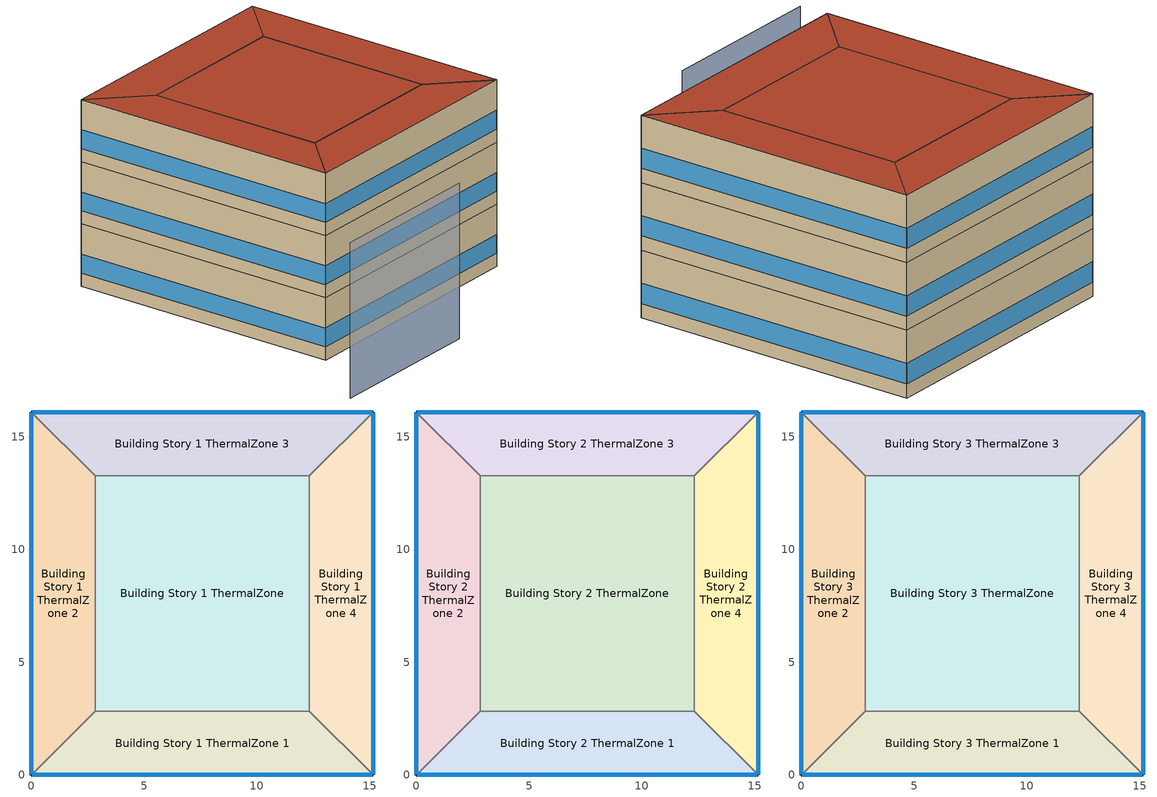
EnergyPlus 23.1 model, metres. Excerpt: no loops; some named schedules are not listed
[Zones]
Building Story 1 ThermalZone
 floor ground (Typical Insulated Carpeted 8in Slab Floor): 12.33,2.83 2.83,2.83 2.83,13.28 12.33,13.28 z0
 wall adiabatic (Typical Interior Wall): 2.83,2.83 12.33,2.83 12.33,13.28 2.83,13.28 2.83,2.83 z0:3.6
 ceiling adiabatic (Typical Interior Floor): 12.33,13.28 2.83,13.28 2.83,2.83 12.33,2.83 z3.6
Building Story 1 ThermalZone 1
 floor ground (Typical Insulated Carpeted 8in Slab Floor): 15.16,0 0,0 2.83,2.83 12.33,2.83 z0
 wall outside (Typical Insulated Steel Framed Exterior Wall R-20.41): 0,0 15.16,0 z0:3.6
 wall adiabatic (Typical Interior Wall): 15.16,0 12.33,2.83 2.83,2.83 0,0 z0:3.6
 window (U 0.48 SHGC 0.40 Dbl Ref-D Clr 6mm/13mm): 0.03,0 15.13,0 z0.76:1.85
 ceiling adiabatic (Typical Interior Ceiling): 12.33,2.83 2.83,2.83 0,0 15.16,0 z3.6
Building Story 1 ThermalZone 2
 floor ground (Typical Insulated Carpeted 8in Slab Floor): 0,0 0,16.1 2.83,13.28 2.83,2.83 z0
 wall outside (Typical Insulated Steel Framed Exterior Wall R-20.41): 0,16.1 0,0 z0:3.6
 wall adiabatic (Typical Interior Wall): 0,0 2.83,2.83 2.83,13.28 0,16.1 z0:3.6
 window (U 0.48 SHGC 0.40 Dbl Ref-D Clr 6mm/13mm): 0,16.08 0,0.03 z0.76:1.85
 ceiling adiabatic (Typical Interior Ceiling): 2.83,2.83 2.83,13.28 0,16.1 0,0 z3.6
Building Story 1 ThermalZone 3
 floor ground (Typical Insulated Carpeted 8in Slab Floor): 0,16.1 15.16,16.1 12.33,13.28 2.83,13.28 z0
 wall outside (Typical Insulated Steel Framed Exterior Wall R-20.41): 15.16,16.1 0,16.1 z0:3.6
 wall adiabatic (Typical Interior Wall): 0,16.1 2.83,13.28 12.33,13.28 15.16,16.1 z0:3.6
 window (U 0.48 SHGC 0.40 Dbl Ref-D Clr 6mm/13mm): 15.13,16.1 0.03,16.1 z0.76:1.85
 ceiling adiabatic (Typical Interior Ceiling): 2.83,13.28 12.33,13.28 15.16,16.1 0,16.1 z3.6
Building Story 1 ThermalZone 4
 floor ground (Typical Insulated Carpeted 8in Slab Floor): 15.16,16.1 15.16,0 12.33,2.83 12.33,13.28 z0
 wall outside (Typical Insulated Steel Framed Exterior Wall R-20.41): 15.16,0 15.16,16.1 z0:3.6
 wall adiabatic (Typical Interior Wall): 15.16,16.1 12.33,13.28 12.33,2.83 15.16,0 z0:3.6
 window (U 0.48 SHGC 0.40 Dbl Ref-D Clr 6mm/13mm): 15.16,0.03 15.16,16.08 z0.76:1.85
 ceiling adiabatic (Typical Interior Ceiling): 12.33,13.28 12.33,2.83 15.16,0 15.16,16.1 z3.6
Building Story 2 ThermalZone
 floor adiabatic (Typical Interior Floor): 12.33,2.83 2.83,2.83 2.83,13.28 12.33,13.28 z3.6
 wall adiabatic (Typical Interior Wall): 2.83,2.83 12.33,2.83 12.33,13.28 2.83,13.28 2.83,2.83 z3.6:7.2
 ceiling adiabatic (Typical Interior Ceiling): 12.33,13.28 2.83,13.28 2.83,2.83 12.33,2.83 z7.2
Building Story 2 ThermalZone 1
 floor adiabatic (Typical Interior Ceiling): 15.16,0 0,0 2.83,2.83 12.33,2.83 z3.6
 wall outside (Typical Insulated Steel Framed Exterior Wall R-20.41): 0,0 15.16,0 z3.6:7.2
 wall adiabatic (Typical Interior Wall): 15.16,0 12.33,2.83 2.83,2.83 0,0 z3.6:7.2
 window (U 0.48 SHGC 0.40 Dbl Ref-D Clr 6mm/13mm): 0.03,0 15.13,0 z4.36:5.45
 ceiling adiabatic (Typical Interior Ceiling): 12.33,2.83 2.83,2.83 0,0 15.16,0 z7.2
Building Story 2 ThermalZone 2
 floor adiabatic (Typical Interior Ceiling): 0,0 0,16.1 2.83,13.28 2.83,2.83 z3.6
 wall outside (Typical Insulated Steel Framed Exterior Wall R-20.41): 0,16.1 0,0 z3.6:7.2
 wall adiabatic (Typical Interior Wall): 0,0 2.83,2.83 2.83,13.28 0,16.1 z3.6:7.2
 window (U 0.48 SHGC 0.40 Dbl Ref-D Clr 6mm/13mm): 0,16.08 0,0.03 z4.36:5.45
 ceiling adiabatic (Typical Interior Ceiling): 2.83,2.83 2.83,13.28 0,16.1 0,0 z7.2
Building Story 2 ThermalZone 3
 floor adiabatic (Typical Interior Ceiling): 0,16.1 15.16,16.1 12.33,13.28 2.83,13.28 z3.6
 wall outside (Typical Insulated Steel Framed Exterior Wall R-20.41): 15.16,16.1 0,16.1 z3.6:7.2
 wall adiabatic (Typical Interior Wall): 0,16.1 2.83,13.28 12.33,13.28 15.16,16.1 z3.6:7.2
 window (U 0.48 SHGC 0.40 Dbl Ref-D Clr 6mm/13mm): 15.13,16.1 0.03,16.1 z4.36:5.45
 ceiling adiabatic (Typical Interior Ceiling): 2.83,13.28 12.33,13.28 15.16,16.1 0,16.1 z7.2
Building Story 2 ThermalZone 4
 floor adiabatic (Typical Interior Ceiling): 15.16,16.1 15.16,0 12.33,2.83 12.33,13.28 z3.6
 wall outside (Typical Insulated Steel Framed Exterior Wall R-20.41): 15.16,0 15.16,16.1 z3.6:7.2
 wall adiabatic (Typical Interior Wall): 15.16,16.1 12.33,13.28 12.33,2.83 15.16,0 z3.6:7.2
 window (U 0.48 SHGC 0.40 Dbl Ref-D Clr 6mm/13mm): 15.16,0.03 15.16,16.08 z4.36:5.45
 ceiling adiabatic (Typical Interior Ceiling): 12.33,13.28 12.33,2.83 15.16,0 15.16,16.1 z7.2
Building Story 3 ThermalZone
 floor adiabatic (Typical Interior Ceiling): 12.33,2.83 2.83,2.83 2.83,13.28 12.33,13.28 z7.2
 wall adiabatic (Typical Interior Wall): 2.83,2.83 12.33,2.83 12.33,13.28 2.83,13.28 2.83,2.83 z7.2:10.8
 roof outside (Typical IEAD Roof R-31.25): 12.33,13.28 2.83,13.28 2.83,2.83 12.33,2.83 z10.8
Building Story 3 ThermalZone 1
 floor adiabatic (Typical Interior Ceiling): 15.16,0 0,0 2.83,2.83 12.33,2.83 z7.2
 wall outside (Typical Insulated Steel Framed Exterior Wall R-20.41): 0,0 15.16,0 z7.2:10.8
 wall adiabatic (Typical Interior Wall): 15.16,0 12.33,2.83 2.83,2.83 0,0 z7.2:10.8
 window (U 0.48 SHGC 0.40 Dbl Ref-D Clr 6mm/13mm): 0.03,0 15.13,0 z7.96:9.05
 roof outside (Typical IEAD Roof R-31.25): 12.33,2.83 2.83,2.83 0,0 15.16,0 z10.8
Building Story 3 ThermalZone 2
 floor adiabatic (Typical Interior Ceiling): 0,0 0,16.1 2.83,13.28 2.83,2.83 z7.2
 wall outside (Typical Insulated Steel Framed Exterior Wall R-20.41): 0,16.1 0,0 z7.2:10.8
 wall adiabatic (Typical Interior Wall): 0,0 2.83,2.83 2.83,13.28 0,16.1 z7.2:10.8
 window (U 0.48 SHGC 0.40 Dbl Ref-D Clr 6mm/13mm): 0,16.08 0,0.03 z7.96:9.05
 roof outside (Typical IEAD Roof R-31.25): 2.83,2.83 2.83,13.28 0,16.1 0,0 z10.8
Building Story 3 ThermalZone 3
 floor adiabatic (Typical Interior Ceiling): 0,16.1 15.16,16.1 12.33,13.28 2.83,13.28 z7.2
 wall outside (Typical Insulated Steel Framed Exterior Wall R-20.41): 15.16,16.1 0,16.1 z7.2:10.8
 wall adiabatic (Typical Interior Wall): 0,16.1 2.83,13.28 12.33,13.28 15.16,16.1 z7.2:10.8
 window (U 0.48 SHGC 0.40 Dbl Ref-D Clr 6mm/13mm): 15.13,16.1 0.03,16.1 z7.96:9.05
 roof outside (Typical IEAD Roof R-31.25): 2.83,13.28 12.33,13.28 15.16,16.1 0,16.1 z10.8
Building Story 3 ThermalZone 4
 floor adiabatic (Typical Interior Ceiling): 15.16,16.1 15.16,0 12.33,2.83 12.33,13.28 z7.2
 wall outside (Typical Insulated Steel Framed Exterior Wall R-20.41): 15.16,0 15.16,16.1 z7.2:10.8
 wall adiabatic (Typical Interior Wall): 15.16,16.1 12.33,13.28 12.33,2.83 15.16,0 z7.2:10.8
 window (U 0.48 SHGC 0.40 Dbl Ref-D Clr 6mm/13mm): 15.16,0.03 15.16,16.08 z7.96:9.05
 roof outside (Typical IEAD Roof R-31.25): 12.33,13.28 12.33,2.83 15.16,0 15.16,16.1 z10.8
shading: 6.45,-4 -3.18,-4 z0:9
[Building]
bld_23: Terrain=City
[Site:Location]
Laramie General Brees Field_WY_USA: Latitude {deg}=41.3155; Longitude {deg}=-105.585; Time Zone {hr}=-7; Elevation {m}=2215
[Site:GroundTemperature:FCfactorMethod]
8.6, 2.8, -4.1, -8.8, -2.2, 0.3, 6.7, 10.1, 16.5, 20.6, 19.2, 14.7
[Site:WaterMainsTemperature]
Calculation Method=Correlation; Annual Average Outdoor Air Temperature {C}=8.96667; Maximum Difference In Monthly Average Outdoor Air Temperatures {deltaC}=26.2
[SizingPeriod:DesignDay] Day of Month=21; Dry-Bulb Temperature Range Modifier Type=DefaultMultipliers; Humidity Condition Type=Wetbulb; Barometric Pressure {Pa}=98769; Rain Indicator=No; Snow Indicator=No; Daylight Saving Time Indicator=No; Begin Environment Reset Mode=FullResetAtBeginEnvironment
Name | Month | Day Type | Maximum Dry-Bulb Temperature {C} | Daily Dry-Bulb Temperature Range {deltaC} | Wetbulb or DewPoint at Maximum Dry-Bulb {C} | Wind Speed {m/s} | Wind Direction {deg} | Solar Model Indicator | ASHRAE Clear Sky Optical Depth for Beam Irradiance (taub) | ASHRAE Clear Sky Optical Depth for Diffuse Irradiance (taud) | Sky Clearness
Buffalo Niagara Intl Ap Ann Clg .4% Condns DB=>MWB 1 | 7 | SummerDesignDay | 30.3 | 9.3 | 21.8 | 5.7 | 240 | ASHRAETau | 0.462 | 2.001
Buffalo Niagara Intl Ap Ann Clg .4% Condns WB=>MDB 1 | 7 | SummerDesignDay | 27.8 | 9.3 | 23.8 | 5.7 | 240 | ASHRAETau | 0.462 | 2.001
Buffalo Niagara Intl Ap Ann Htg 99.6% Condns DB 1 | 1 | WinterDesignDay | -16.3 | 0 | -16.3 | 5.1 | 270 | ASHRAEClearSky |  |  | 0
[Material] Thermal Absorptance=0.9; Solar Absorptance=0.7
Name | Roughness | Thickness {m} | Conductivity {W/m-K} | Density {kg/m3} | Specific Heat {J/kg-K} | Visible Absorptance
100mm Normalweight concrete floor | MediumRough | 0.1016 | 2.31045 | 2322 | 832.557 | 0.7
25mm Stucco | Smooth | 0.0254 | 0.72 | 1856 | 840 | 0.7
5/8 in. Gypsum Board | MediumSmooth | 0.0159 | 0.16 | 800 | 1090 | 0.7
8 in. Normalweight Concrete Floor | MediumRough | 0.2032 | 2.31 | 2322 | 832 | 0.7
G01 13mm gypsum board | Smooth | 0.0127 | 0.160031 | 800.001 | 1090.73 | 0.5
Metal Roof Surface | Smooth | 0.0008 | 45.28 | 7824 | 500 | 0.7
Roof Membrane | VeryRough | 0.0095 | 0.16 | 1121.29 | 1460 | 0.7
Std Wood 6inch 1; Std Wood 6inch 2 | MediumSmooth | 0.15 | 0.12 | 540 | 1210 | 0.7
[Material:NoMass] Roughness=Smooth; Thermal Absorptance=0.9; Solar Absorptance=0.7
Name | Thermal Resistance {m2-K/W} | Visible Absorptance
CP02 CARPET PAD; Typical Carpet Pad | 0.21648 | 0.8
Typical Insulation R-18.23 | 3.21036 | 0.7
Typical Insulation R-30.13 | 5.30668 | 0.7
[WindowMaterial:Gas]
AIR 13MM: Gas Type=Air; Thickness {m}=0.0127
[WindowMaterial:Glazing] Optical Data Type=SpectralAverage; Thickness {m}=0.006; Infrared Transmittance at Normal Incidence=0; Front Side Infrared Hemispherical Emissivity=0.84; Conductivity {W/m-K}=0.9; Dirt Correction Factor for Solar and Visible Transmittance=1; Solar Diffusing=No
Name | Solar Transmittance at Normal Incidence | Front Side Solar Reflectance at Normal Incidence | Back Side Solar Reflectance at Normal Incidence | Visible Transmittance at Normal Incidence | Front Side Visible Reflectance at Normal Incidence | Back Side Visible Reflectance at Normal Incidence | Back Side Infrared Hemispherical Emissivity
CLEAR 6MM | 0.775 | 0.071 | 0.071 | 0.881 | 0.08 | 0.08 | 0.84
REF D CLEAR 6MM | 0.429 | 0.308 | 0.379 | 0.334 | 0.453 | 0.505 | 0.82
[Construction]
InteriorFurnishings 1: Std Wood 6inch 1
InteriorFurnishings 2: Std Wood 6inch 2
Typical IEAD Roof R-31.25: Roof Membrane, Typical Insulation R-30.13, Metal Roof Surface
Typical Insulated Carpeted 8in Slab Floor: 8 in. Normalweight Concrete Floor, Typical Carpet Pad
Typical Insulated Steel Framed Exterior Wall R-20.41: 25mm Stucco, 5/8 in. Gypsum Board, Typical Insulation R-18.23, 5/8 in. Gypsum Board
Typical Interior Ceiling: CP02 CARPET PAD, 100mm Normalweight concrete floor
Typical Interior Floor: 100mm Normalweight concrete floor, CP02 CARPET PAD
Typical Interior Wall: G01 13mm gypsum board, G01 13mm gypsum board
U 0.48 SHGC 0.40 Dbl Ref-D Clr 6mm/13mm: REF D CLEAR 6MM, AIR 13MM, CLEAR 6MM
[Zone] Multiplier=1; Part of Total Floor Area=Yes
Building Story 1 ThermalZone; Building Story 1 ThermalZone 1; Building Story 1 ThermalZone 2; Building Story 1 ThermalZone 3; Building Story 1 ThermalZone 4; Building Story 2 ThermalZone; Building Story 2 ThermalZone 1; Building Story 2 ThermalZone 2; Building Story 2 ThermalZone 3; Building Story 2 ThermalZone 4; Building Story 3 ThermalZone; Building Story 3 ThermalZone 1; Building Story 3 ThermalZone 2; Building Story 3 ThermalZone 3; Building Story 3 ThermalZone 4
[Space]
Name | Zone | Space Type
Building Story 1 Space | Building Story 1 ThermalZone | Story Ground Blended Space Type
Building Story 1 Space 1 | Building Story 1 ThermalZone 1 | Story Ground Blended Space Type
Building Story 1 Space 2 | Building Story 1 ThermalZone 2 | Story Ground Blended Space Type
Building Story 1 Space 3 | Building Story 1 ThermalZone 3 | Story Ground Blended Space Type
Building Story 1 Space 4 | Building Story 1 ThermalZone 4 | Story Ground Blended Space Type
Building Story 2 Space | Building Story 2 ThermalZone | Story Mid Blended Space Type
Building Story 2 Space 1 | Building Story 2 ThermalZone 1 | Story Mid Blended Space Type
Building Story 2 Space 2 | Building Story 2 ThermalZone 2 | Story Mid Blended Space Type
Building Story 2 Space 3 | Building Story 2 ThermalZone 3 | Story Mid Blended Space Type
Building Story 2 Space 4 | Building Story 2 ThermalZone 4 | Story Mid Blended Space Type
Building Story 3 Space | Building Story 3 ThermalZone | Story Top Blended Space Type
Building Story 3 Space 1 | Building Story 3 ThermalZone 1 | Story Top Blended Space Type
Building Story 3 Space 2 | Building Story 3 ThermalZone 2 | Story Top Blended Space Type
Building Story 3 Space 3 | Building Story 3 ThermalZone 3 | Story Top Blended Space Type
Building Story 3 Space 4 | Building Story 3 ThermalZone 4 | Story Top Blended Space Type
[SpaceList]
Story Ground Blended Space Type: Building Story 1 Space 2, Building Story 1 Space, Building Story 1 Space 1, Building Story 1 Space 3, Building Story 1 Space 4
Story Mid Blended Space Type: Building Story 2 Space 1, Building Story 2 Space, Building Story 2 Space 2, Building Story 2 Space 3, Building Story 2 Space 4
Story Top Blended Space Type: Building Story 3 Space 2, Building Story 3 Space 1, Building Story 3 Space 3, Building Story 3 Space, Building Story 3 Space 4
[InternalMass]
Name | Construction | Zone or ZoneList | Space or SpaceList | Surface Area {m2}
Building Story 1 Space 2 SecondarySchool Auditorium  - Story Ground Mass | InteriorFurnishings 1 | Building Story 1 ThermalZone 2 | Building Story 1 Space 2 | 6.81274
Building Story 1 Space SecondarySchool Auditorium  - Story Ground Mass | InteriorFurnishings 1 | Building Story 1 ThermalZone | Building Story 1 Space | 18.0046
Building Story 1 Space 1 SecondarySchool Auditorium  - Story Ground Mass | InteriorFurnishings 1 | Building Story 1 ThermalZone 1 | Building Story 1 Space 1 | 6.32618
Building Story 1 Space 3 SecondarySchool Auditorium  - Story Ground Mass | InteriorFurnishings 1 | Building Story 1 ThermalZone 3 | Building Story 1 Space 3 | 6.32617
Building Story 1 Space 4 SecondarySchool Auditorium  - Story Ground Mass | InteriorFurnishings 1 | Building Story 1 ThermalZone 4 | Building Story 1 Space 4 | 6.81274
Building Story 1 Space 2 SecondarySchool Cafeteria  - Story Ground Mass | InteriorFurnishings 1 | Building Story 1 ThermalZone 2 | Building Story 1 Space 2 | 4.31203
Building Story 1 Space SecondarySchool Cafeteria  - Story Ground Mass | InteriorFurnishings 1 | Building Story 1 ThermalZone | Building Story 1 Space | 11.3958
Building Story 1 Space 1 SecondarySchool Cafeteria  - Story Ground Mass | InteriorFurnishings 1 | Building Story 1 ThermalZone 1 | Building Story 1 Space 1 | 4.00407
Building Story 1 Space 3 SecondarySchool Cafeteria  - Story Ground Mass | InteriorFurnishings 1 | Building Story 1 ThermalZone 3 | Building Story 1 Space 3 | 4.00407
Building Story 1 Space 4 SecondarySchool Cafeteria  - Story Ground Mass | InteriorFurnishings 1 | Building Story 1 ThermalZone 4 | Building Story 1 Space 4 | 4.31203
Building Story 1 Space 2 SecondarySchool Classroom A  - Story Ground Mass; Building Story 1 Space 2 SecondarySchool Classroom C  - Story Ground Mass | InteriorFurnishings 1 | Building Story 1 ThermalZone 2 | Building Story 1 Space 2 | 2.93553
Building Story 1 Space SecondarySchool Classroom A  - Story Ground Mass; Building Story 1 Space SecondarySchool Classroom C  - Story Ground Mass | InteriorFurnishings 1 | Building Story 1 ThermalZone | Building Story 1 Space | 7.75799
Building Story 1 Space 1 SecondarySchool Classroom A  - Story Ground Mass; Building Story 1 Space 1 SecondarySchool Classroom C  - Story Ground Mass | InteriorFurnishings 1 | Building Story 1 ThermalZone 1 | Building Story 1 Space 1 | 2.72588
Building Story 1 Space 3 SecondarySchool Classroom A  - Story Ground Mass; Building Story 1 Space 3 SecondarySchool Classroom C  - Story Ground Mass | InteriorFurnishings 1 | Building Story 1 ThermalZone 3 | Building Story 1 Space 3 | 2.72587
Building Story 1 Space 4 SecondarySchool Classroom A  - Story Ground Mass; Building Story 1 Space 4 SecondarySchool Classroom C  - Story Ground Mass | InteriorFurnishings 1 | Building Story 1 ThermalZone 4 | Building Story 1 Space 4 | 2.93553
Building Story 1 Space 2 SecondarySchool ComputerRoom  - Story Ground Mass | InteriorFurnishings 1 | Building Story 1 ThermalZone 2 | Building Story 1 Space 2 | 6.58294
Building Story 1 Space SecondarySchool ComputerRoom  - Story Ground Mass | InteriorFurnishings 1 | Building Story 1 ThermalZone | Building Story 1 Space | 17.3973
Building Story 1 Space 1 SecondarySchool ComputerRoom  - Story Ground Mass | InteriorFurnishings 1 | Building Story 1 ThermalZone 1 | Building Story 1 Space 1 | 6.1128
Building Story 1 Space 3 SecondarySchool ComputerRoom  - Story Ground Mass | InteriorFurnishings 1 | Building Story 1 ThermalZone 3 | Building Story 1 Space 3 | 6.11279
Building Story 1 Space 4 SecondarySchool ComputerRoom  - Story Ground Mass | InteriorFurnishings 1 | Building Story 1 ThermalZone 4 | Building Story 1 Space 4 | 6.58294
Building Story 1 Space 2 SecondarySchool Corridor B  - Story Ground Mass | InteriorFurnishings 1 | Building Story 1 ThermalZone 2 | Building Story 1 Space 2 | 4.13928
Building Story 1 Space SecondarySchool Corridor B  - Story Ground Mass | InteriorFurnishings 1 | Building Story 1 ThermalZone | Building Story 1 Space | 10.9392
Building Story 1 Space 1 SecondarySchool Corridor B  - Story Ground Mass | InteriorFurnishings 1 | Building Story 1 ThermalZone 1 | Building Story 1 Space 1 | 3.84366
Building Story 1 Space 3 SecondarySchool Corridor B  - Story Ground Mass | InteriorFurnishings 1 | Building Story 1 ThermalZone 3 | Building Story 1 Space 3 | 3.84365
Building Story 1 Space 4 SecondarySchool Corridor B  - Story Ground Mass | InteriorFurnishings 1 | Building Story 1 ThermalZone 4 | Building Story 1 Space 4 | 4.13928
Building Story 1 Space 2 SecondarySchool Gym  - Story Ground Mass | InteriorFurnishings 1 | Building Story 1 ThermalZone 2 | Building Story 1 Space 2 | 22.2495
Building Story 1 Space SecondarySchool Gym  - Story Ground Mass | InteriorFurnishings 1 | Building Story 1 ThermalZone | Building Story 1 Space | 58.8008
Building Story 1 Space 1 SecondarySchool Gym  - Story Ground Mass | InteriorFurnishings 1 | Building Story 1 ThermalZone 1 | Building Story 1 Space 1 | 20.6605
Building Story 1 Space 3 SecondarySchool Gym  - Story Ground Mass | InteriorFurnishings 1 | Building Story 1 ThermalZone 3 | Building Story 1 Space 3 | 20.6605
Building Story 1 Space 4 SecondarySchool Gym  - Story Ground Mass | InteriorFurnishings 1 | Building Story 1 ThermalZone 4 | Building Story 1 Space 4 | 22.2495
Building Story 1 Space 2 SecondarySchool Kitchen  - Story Ground Mass | InteriorFurnishings 1 | Building Story 1 ThermalZone 2 | Building Story 1 Space 2 | 1.48691
Building Story 1 Space SecondarySchool Kitchen  - Story Ground Mass | InteriorFurnishings 1 | Building Story 1 ThermalZone | Building Story 1 Space | 3.92958
Building Story 1 Space 1 SecondarySchool Kitchen  - Story Ground Mass | InteriorFurnishings 1 | Building Story 1 ThermalZone 1 | Building Story 1 Space 1 | 1.38071
Building Story 1 Space 3 SecondarySchool Kitchen  - Story Ground Mass | InteriorFurnishings 1 | Building Story 1 ThermalZone 3 | Building Story 1 Space 3 | 1.38071
Building Story 1 Space 4 SecondarySchool Kitchen  - Story Ground Mass | InteriorFurnishings 1 | Building Story 1 ThermalZone 4 | Building Story 1 Space 4 | 1.48691
Building Story 1 Space 2 SecondarySchool Library  - Story Ground Mass | InteriorFurnishings 1 | Building Story 1 ThermalZone 2 | Building Story 1 Space 2 | 5.79894
Building Story 1 Space SecondarySchool Library  - Story Ground Mass | InteriorFurnishings 1 | Building Story 1 ThermalZone | Building Story 1 Space | 15.3254
Building Story 1 Space 1 SecondarySchool Library  - Story Ground Mass | InteriorFurnishings 1 | Building Story 1 ThermalZone 1 | Building Story 1 Space 1 | 5.38478
Building Story 1 Space 3 SecondarySchool Library  - Story Ground Mass | InteriorFurnishings 1 | Building Story 1 ThermalZone 3 | Building Story 1 Space 3 | 5.38478
Building Story 1 Space 4 SecondarySchool Library  - Story Ground Mass | InteriorFurnishings 1 | Building Story 1 ThermalZone 4 | Building Story 1 Space 4 | 5.79894
Building Story 1 Space 2 SecondarySchool Lobby  - Story Ground Mass; Building Story 1 Space 2 SecondarySchool Restroom  - Story Ground Mass | InteriorFurnishings 1 | Building Story 1 ThermalZone 2 | Building Story 1 Space 2 | 2.89271
Building Story 1 Space SecondarySchool Lobby  - Story Ground Mass; Building Story 1 Space SecondarySchool Restroom  - Story Ground Mass | InteriorFurnishings 1 | Building Story 1 ThermalZone | Building Story 1 Space | 7.64482
Building Story 1 Space 1 SecondarySchool Lobby  - Story Ground Mass; Building Story 1 Space 1 SecondarySchool Restroom  - Story Ground Mass | InteriorFurnishings 1 | Building Story 1 ThermalZone 1 | Building Story 1 Space 1 | 2.68612
Building Story 1 Space 3 SecondarySchool Lobby  - Story Ground Mass; Building Story 1 Space 3 SecondarySchool Restroom  - Story Ground Mass | InteriorFurnishings 1 | Building Story 1 ThermalZone 3 | Building Story 1 Space 3 | 2.68611
Building Story 1 Space 4 SecondarySchool Lobby  - Story Ground Mass; Building Story 1 Space 4 SecondarySchool Restroom  - Story Ground Mass | InteriorFurnishings 1 | Building Story 1 ThermalZone 4 | Building Story 1 Space 4 | 2.89271
Building Story 1 Space 2 SecondarySchool Mechanical  - Story Ground Mass | InteriorFurnishings 1 | Building Story 1 ThermalZone 2 | Building Story 1 Space 2 | 4.71755
Building Story 1 Space SecondarySchool Mechanical  - Story Ground Mass | InteriorFurnishings 1 | Building Story 1 ThermalZone | Building Story 1 Space | 12.4675
Building Story 1 Space 1 SecondarySchool Mechanical  - Story Ground Mass | InteriorFurnishings 1 | Building Story 1 ThermalZone 1 | Building Story 1 Space 1 | 4.38063
Building Story 1 Space 3 SecondarySchool Mechanical  - Story Ground Mass | InteriorFurnishings 1 | Building Story 1 ThermalZone 3 | Building Story 1 Space 3 | 4.38062
Building Story 1 Space 4 SecondarySchool Mechanical  - Story Ground Mass | InteriorFurnishings 1 | Building Story 1 ThermalZone 4 | Building Story 1 Space 4 | 4.71755
Building Story 1 Space 2 SecondarySchool Office  - Story Ground Mass | InteriorFurnishings 1 | Building Story 1 ThermalZone 2 | Building Story 1 Space 2 | 7.33991
Building Story 1 Space SecondarySchool Office  - Story Ground Mass | InteriorFurnishings 1 | Building Story 1 ThermalZone | Building Story 1 Space | 19.3978
Building Story 1 Space 1 SecondarySchool Office  - Story Ground Mass | InteriorFurnishings 1 | Building Story 1 ThermalZone 1 | Building Story 1 Space 1 | 6.81571
Building Story 1 Space 3 SecondarySchool Office  - Story Ground Mass | InteriorFurnishings 1 | Building Story 1 ThermalZone 3 | Building Story 1 Space 3 | 6.8157
Building Story 1 Space 4 SecondarySchool Office  - Story Ground Mass | InteriorFurnishings 1 | Building Story 1 ThermalZone 4 | Building Story 1 Space 4 | 7.33991
Building Story 1 Space Mass | InteriorFurnishings 2 | Building Story 1 ThermalZone | Building Story 1 Space | 198.464
Building Story 1 Space 1 Mass | InteriorFurnishings 2 | Building Story 1 ThermalZone 1 | Building Story 1 Space 1 | 69.733
Building Story 1 Space 2 Mass | InteriorFurnishings 2 | Building Story 1 ThermalZone 2 | Building Story 1 Space 2 | 75.0963
Building Story 1 Space 3 Mass | InteriorFurnishings 2 | Building Story 1 ThermalZone 3 | Building Story 1 Space 3 | 69.7329
Building Story 1 Space 4 Mass | InteriorFurnishings 2 | Building Story 1 ThermalZone 4 | Building Story 1 Space 4 | 75.0963
Building Story 2 Space 1 Office WholeBuilding - Md Office  - Story Mid Mass | InteriorFurnishings 1 | Building Story 2 ThermalZone 1 | Building Story 2 Space 1 | 13.9466
Building Story 2 Space Office WholeBuilding - Md Office  - Story Mid Mass | InteriorFurnishings 1 | Building Story 2 ThermalZone | Building Story 2 Space | 39.6928
Building Story 2 Space 2 Office WholeBuilding - Md Office  - Story Mid Mass | InteriorFurnishings 1 | Building Story 2 ThermalZone 2 | Building Story 2 Space 2 | 15.0193
Building Story 2 Space 3 Office WholeBuilding - Md Office  - Story Mid Mass | InteriorFurnishings 1 | Building Story 2 ThermalZone 3 | Building Story 2 Space 3 | 13.9466
Building Story 2 Space 4 Office WholeBuilding - Md Office  - Story Mid Mass | InteriorFurnishings 1 | Building Story 2 ThermalZone 4 | Building Story 2 Space 4 | 15.0193
Building Story 2 Space 1 SecondarySchool Classroom A  - Story Mid Mass; Building Story 2 Space 1 SecondarySchool Classroom C  - Story Mid Mass | InteriorFurnishings 1 | Building Story 2 ThermalZone 1 | Building Story 2 Space 1 | 16.3594
Building Story 2 Space SecondarySchool Classroom A  - Story Mid Mass; Building Story 2 Space SecondarySchool Classroom C  - Story Mid Mass | InteriorFurnishings 1 | Building Story 2 ThermalZone | Building Story 2 Space | 46.5596
Building Story 2 Space 2 SecondarySchool Classroom A  - Story Mid Mass; Building Story 2 Space 2 SecondarySchool Classroom C  - Story Mid Mass | InteriorFurnishings 1 | Building Story 2 ThermalZone 2 | Building Story 2 Space 2 | 17.6176
Building Story 2 Space 3 SecondarySchool Classroom A  - Story Mid Mass; Building Story 2 Space 3 SecondarySchool Classroom C  - Story Mid Mass | InteriorFurnishings 1 | Building Story 2 ThermalZone 3 | Building Story 2 Space 3 | 16.3593
Building Story 2 Space 4 SecondarySchool Classroom A  - Story Mid Mass; Building Story 2 Space 4 SecondarySchool Classroom C  - Story Mid Mass | InteriorFurnishings 1 | Building Story 2 ThermalZone 4 | Building Story 2 Space 4 | 17.6176
Building Story 2 Space 1 SecondarySchool Corridor B  - Story Mid Mass | InteriorFurnishings 1 | Building Story 2 ThermalZone 1 | Building Story 2 Space 1 | 23.0677
Building Story 2 Space SecondarySchool Corridor B  - Story Mid Mass | InteriorFurnishings 1 | Building Story 2 ThermalZone | Building Story 2 Space | 65.6519
Building Story 2 Space 2 SecondarySchool Corridor B  - Story Mid Mass | InteriorFurnishings 1 | Building Story 2 ThermalZone 2 | Building Story 2 Space 2 | 24.8419
Building Story 2 Space 3 SecondarySchool Corridor B  - Story Mid Mass | InteriorFurnishings 1 | Building Story 2 ThermalZone 3 | Building Story 2 Space 3 | 23.0677
Building Story 2 Space 4 SecondarySchool Corridor B  - Story Mid Mass | InteriorFurnishings 1 | Building Story 2 ThermalZone 4 | Building Story 2 Space 4 | 24.8419
Building Story 2 Space Mass | InteriorFurnishings 2 | Building Story 2 ThermalZone | Building Story 2 Space | 198.464
Building Story 2 Space 1 Mass | InteriorFurnishings 2 | Building Story 2 ThermalZone 1 | Building Story 2 Space 1 | 69.733
Building Story 2 Space 2 Mass | InteriorFurnishings 2 | Building Story 2 ThermalZone 2 | Building Story 2 Space 2 | 75.0963
Building Story 2 Space 3 Mass | InteriorFurnishings 2 | Building Story 2 ThermalZone 3 | Building Story 2 Space 3 | 69.7329
Building Story 2 Space 4 Mass | InteriorFurnishings 2 | Building Story 2 ThermalZone 4 | Building Story 2 Space 4 | 75.0963
Building Story 3 Space 2 Office WholeBuilding - Md Office  - Story Top Mass | InteriorFurnishings 1 | Building Story 3 ThermalZone 2 | Building Story 3 Space 2 | 75.0963
Building Story 3 Space 1 Office WholeBuilding - Md Office  - Story Top Mass | InteriorFurnishings 1 | Building Story 3 ThermalZone 1 | Building Story 3 Space 1 | 69.733
Building Story 3 Space 3 Office WholeBuilding - Md Office  - Story Top Mass | InteriorFurnishings 1 | Building Story 3 ThermalZone 3 | Building Story 3 Space 3 | 69.7329
Building Story 3 Space Office WholeBuilding - Md Office  - Story Top Mass | InteriorFurnishings 1 | Building Story 3 ThermalZone | Building Story 3 Space | 198.464
Building Story 3 Space 4 Office WholeBuilding - Md Office  - Story Top Mass | InteriorFurnishings 1 | Building Story 3 ThermalZone 4 | Building Story 3 Space 4 | 75.0963
Building Story 3 Space Mass | InteriorFurnishings 2 | Building Story 3 ThermalZone | Building Story 3 Space | 198.464
Building Story 3 Space 1 Mass | InteriorFurnishings 2 | Building Story 3 ThermalZone 1 | Building Story 3 Space 1 | 69.733
Building Story 3 Space 2 Mass | InteriorFurnishings 2 | Building Story 3 ThermalZone 2 | Building Story 3 Space 2 | 75.0963
Building Story 3 Space 3 Mass | InteriorFurnishings 2 | Building Story 3 ThermalZone 3 | Building Story 3 Space 3 | 69.7329
Building Story 3 Space 4 Mass | InteriorFurnishings 2 | Building Story 3 ThermalZone 4 | Building Story 3 Space 4 | 75.0963
[Lights] Design Level Calculation Method=Watts/Area; Return Air Fraction=0; Fraction Visible=0.2; Fraction Replaceable=1
Name | Zone or ZoneList or Space or SpaceList | Schedule | Watts per Zone Floor Area {W/m2} | Fraction Radiant
SecondarySchool Auditorium Lights 1 | Story Ground Blended Space Type | SchoolSecondary BLDG_LIGHT_SCH_2013 | 0.615196 | 0.37
SecondarySchool Cafeteria Lights 1 | Story Ground Blended Space Type | SchoolSecondary BLDG_LIGHT_SCH_2013 | 0.401741 | 0.37
SecondarySchool Classroom Lights 1 | Story Ground Blended Space Type | SchoolSecondary BLDG_LIGHT_CLASSROOM_SCH_2013 | 1.04349 | 0.37
SecondarySchool ComputerRoom Lights 1 | Story Ground Blended Space Type | SchoolSecondary BLDG_LIGHT_CLASSROOM_SCH_2013 | 1.17002 | 0.37
SecondarySchool Corridor Lights 1 | Story Ground Blended Space Type | SchoolSecondary BLDG_LIGHT_CORRIDOR_SCH_2013 | 0.39158 | 0.37
SecondarySchool Gym Lights 1 | Story Ground Blended Space Type | SchoolSecondary BLDG_LIGHT_GYM_SCH_2013 | 2.29617 | 0.37
SecondarySchool Kitchen Lights 1 | Story Ground Blended Space Type | SchoolSecondary BLDG_LIGHT_SCH_2013 | 0.257882 | 0.37
SecondarySchool Library Lights 1 | Story Ground Blended Space Type | SchoolSecondary BLDG_LIGHT_LIBRARY_SCH_2013 | 0.989115 | 0.37
SecondarySchool Lobby Lights 1 | Story Ground Blended Space Type | SchoolSecondary BLDG_LIGHT_LOBBYFLR1_SCH_2013 | 0.373163 | 0.37
SecondarySchool Mechanical Lights 1 | Story Ground Blended Space Type | SchoolSecondary BLDG_LIGHT_MECHANICAL_SCH_2013 | 0.283999 | 0.37
SecondarySchool Office Lights 1 | Story Ground Blended Space Type | SchoolSecondary BLDG_LIGHT_OFFICE_SCH_2013 | 1.16779 | 0.37
SecondarySchool Restroom Lights 1 | Story Ground Blended Space Type | SchoolSecondary BLDG_LIGHT_BATH_SCH_2013 | 0.406333 | 0.37
Office WholeBuilding - Md Office Lights 1 | Story Mid Blended Space Type | OfficeMedium BLDG_LIGHT_SCH_2013 | 1.76528 | 0.7
SecondarySchool Classroom Lights 2 | Story Mid Blended Space Type | SchoolSecondary BLDG_LIGHT_CLASSROOM_SCH_2013 | 6.26252 | 0.37
SecondarySchool Corridor Lights 2 | Story Mid Blended Space Type | SchoolSecondary BLDG_LIGHT_CORRIDOR_SCH_2013 | 2.35007 | 0.37
Office WholeBuilding - Md Office Lights 2 | Story Top Blended Space Type | OfficeMedium BLDG_LIGHT_SCH_2013 | 8.82641 | 0.7
[People] Number of People Calculation Method=People/Area; Fraction Radiant=0.3; Enable ASHRAE 55 Comfort Warnings=Yes; Mean Radiant Temperature Calculation Type=ZoneAveraged; Work Efficiency Schedule=Work Efficiency Schedule; Clothing Insulation Schedule=Clothing Schedule; Air Velocity Schedule=Air Velocity Schedule; Thermal Comfort Model 1 Type=Fanger
Name | Zone or ZoneList or Space or SpaceList | Number of People Schedule | People per Floor Area {person/m2} | Activity Level Schedule
SecondarySchool Auditorium People 1 | Story Ground Blended Space Type | SchoolSecondary BLDG_OCC_SCH_Auditorium | 0.146475 | SchoolSecondary ACTIVITY_SCH
SecondarySchool Cafeteria People 1 | Story Ground Blended Space Type | SchoolSecondary BLDG_OCC_SCH_Cafeteria | 0.0618064 | SchoolSecondary ACTIVITY_SCH
SecondarySchool Classroom People 1 | Story Ground Blended Space Type | SchoolSecondary BLDG_OCC_SCH | 0.0294534 | SchoolSecondary ACTIVITY_SCH
SecondarySchool ComputerRoom People 1 | Story Ground Blended Space Type | SchoolSecondary BLDG_OCC_SCH_Extend | 0.0330248 | SchoolSecondary ACTIVITY_SCH
SecondarySchool Gym People 1 | Story Ground Blended Space Type | SchoolSecondary BLDG_OCC_SCH_Gym | 0.0956739 | SchoolSecondary ACTIVITY_SCH
SecondarySchool Kitchen People 1 | Story Ground Blended Space Type | SchoolSecondary BLDG_OCC_SCH | 0.0032459 | SchoolSecondary ACTIVITY_SCH
SecondarySchool Library People 1 | Story Ground Blended Space Type | SchoolSecondary BLDG_OCC_SCH | 0.00831189 | SchoolSecondary ACTIVITY_SCH
SecondarySchool Office People 1 | Story Ground Blended Space Type | SchoolSecondary BLDG_OCC_SCH_Offices | 0.00526032 | SchoolSecondary ACTIVITY_SCH
Office WholeBuilding - Md Office People 1 | Story Mid Blended Space Type | OfficeMedium BLDG_OCC_SCH | 0.0107639 | OfficeMedium ACTIVITY_SCH
SecondarySchool Classroom People 2 | Story Mid Blended Space Type | SchoolSecondary BLDG_OCC_SCH | 0.176765 | SchoolSecondary ACTIVITY_SCH
Office WholeBuilding - Md Office People 2 | Story Top Blended Space Type | OfficeMedium BLDG_OCC_SCH | 0.0538196 | OfficeMedium ACTIVITY_SCH
[ElectricEquipment] Design Level Calculation Method=Watts/Area
Name | Zone or ZoneList or Space or SpaceList | Schedule | Watts per Zone Floor Area {W/m2} | Fraction Radiant | Fraction Latent | Fraction Lost
2 Elevator Fans | Story Ground Blended Space Type | Elevator Schedule 3 | 0.341166 | 0.5
2 Elevator Lift Motors | Story Ground Blended Space Type | Elevator Schedule 1 | 176.933 | 0 | 0 | 1
2 Elevator Lights | Story Ground Blended Space Type | Elevator Schedule 2 | 0.356495 | 0.5
SecondarySchool Auditorium Elec Equip 1 | Story Ground Blended Space Type | SchoolSecondary BLDG_EQUIP_SCH_2013 | 0.449191 | 0.5 | 0 | 0
SecondarySchool Cafeteria Elec Equip 1 | Story Ground Blended Space Type | SchoolSecondary KITCHEN_ELEC_EQUIP_SCH | 4.41916 | 0.5 | 0 | 0
SecondarySchool Classroom Elec Equip 1 | Story Ground Blended Space Type | SchoolSecondary BLDG_EQUIP_SCH_2013 | 0.781778 | 0.5 | 0 | 0
SecondarySchool ComputerRoom Elec Equip 1 | Story Ground Blended Space Type | SchoolSecondary BLDG_EQUIP_SCH_2013 | 1.75314 | 0.5 | 0 | 0
SecondarySchool Corridor Elec Equip 1 | Story Ground Blended Space Type | SchoolSecondary BLDG_EQUIP_SCH_2013 | 0.219522 | 0.5 | 0 | 0
SecondarySchool Gym Elec Equip 1 | Story Ground Blended Space Type | SchoolSecondary BLDG_EQUIP_SCH_2013 | 1.467 | 0.5 | 0 | 0
SecondarySchool Kitchen Elec Equip 1 | Story Ground Blended Space Type | SchoolSecondary KITCHEN_ELEC_EQUIP_SCH | 4.40104 | 0.3 | 0.25 | 0.2
SecondarySchool Library Elec Equip 1 | Story Ground Blended Space Type | SchoolSecondary BLDG_EQUIP_SCH_2013 | 0.773006 | 0.5 | 0 | 0
SecondarySchool Lobby Elec Equip 1; SecondarySchool Restroom Elec Equip 1 | Story Ground Blended Space Type | SchoolSecondary BLDG_EQUIP_SCH_2013 | 0.153412 | 0.5 | 0 | 0
SecondarySchool Mechanical Elec Equip 1 | Story Ground Blended Space Type | SchoolSecondary BLDG_EQUIP_SCH_2013 | 0.25019 | 0.5 | 0 | 0
SecondarySchool Office Elec Equip 1 | Story Ground Blended Space Type | SchoolSecondary BLDG_EQUIP_SCH_2013 | 1.05206 | 0.5 | 0 | 0
Office WholeBuilding - Md Office Elec Equip 1 | Story Mid Blended Space Type | OfficeMedium BLDG_EQUIP_SCH_2013 | 1.61459 | 0.5 | 0 | 0
SecondarySchool Classroom Elec Equip 2 | Story Mid Blended Space Type | SchoolSecondary BLDG_EQUIP_SCH_2013 | 4.69184 | 0.5 | 0 | 0
SecondarySchool Corridor Elec Equip 2 | Story Mid Blended Space Type | SchoolSecondary BLDG_EQUIP_SCH_2013 | 1.31746 | 0.5 | 0 | 0
Office WholeBuilding - Md Office Elec Equip 2 | Story Top Blended Space Type | OfficeMedium BLDG_EQUIP_SCH_2013 | 8.07293 | 0.5 | 0 | 0
[GasEquipment]
SecondarySchool Kitchen Gas Equip 1: Zone or ZoneList or Space or SpaceList=Story Ground Blended Space Type; Schedule=SchoolSecondary KITCHEN_GAS_EQUIP_SCH; Design Level Calculation Method=Watts/Area; Power per Zone Floor Area {W/m2}=33.2354; Fraction Latent=0.1; Fraction Radiant=0.2; Fraction Lost=0.7
[ZoneInfiltration:DesignFlowRate] Schedule=Always On Discrete; Design Flow Rate Calculation Method=Flow/ExteriorArea; Constant Term Coefficient=0; Temperature Term Coefficient=0; Velocity Term Coefficient=0.224; Velocity Squared Term Coefficient=0
Name | Zone or ZoneList or Space or SpaceList | Flow Rate per Exterior Surface Area {m3/s-m2}
SecondarySchool Auditorium  - Story Ground Infiltration | Story Ground Blended Space Type | 3.1003e-05
SecondarySchool Cafeteria  - Story Ground Infiltration | Story Ground Blended Space Type | 1.96229e-05
SecondarySchool Classroom A  - Story Ground Infiltration; SecondarySchool Classroom C  - Story Ground Infiltration | Story Ground Blended Space Type | 5.61827e-05
SecondarySchool ComputerRoom  - Story Ground Infiltration | Story Ground Blended Space Type | 2.99573e-05
SecondarySchool Corridor B  - Story Ground Infiltration | Story Ground Blended Space Type | 4.71038e-05
SecondarySchool Gym  - Story Ground Infiltration | Story Ground Blended Space Type | 0.000215167
SecondarySchool Kitchen  - Story Ground Infiltration | Story Ground Blended Space Type | 6.76653e-06
SecondarySchool Library  - Story Ground Infiltration | Story Ground Blended Space Type | 2.63895e-05
SecondarySchool Lobby  - Story Ground Infiltration; SecondarySchool Restroom  - Story Ground Infiltration | Story Ground Blended Space Type | 1.3164e-05
SecondarySchool Mechanical  - Story Ground Infiltration | Story Ground Blended Space Type | 2.14684e-05
SecondarySchool Office  - Story Ground Infiltration | Story Ground Blended Space Type | 3.34021e-05
Office WholeBuilding - Md Office  - Story Mid Infiltration | Story Mid Blended Space Type | 0.000182263
SecondarySchool Classroom A  - Story Mid Infiltration; SecondarySchool Classroom C  - Story Mid Infiltration | Story Mid Blended Space Type | 0.000170103
SecondarySchool Corridor B  - Story Mid Infiltration | Story Mid Blended Space Type | 4.71038e-05
Office WholeBuilding - Md Office  - Story Top Infiltration | Story Top Blended Space Type | 0.000273489
[Daylighting:Controls] Lighting Control Type=Stepped; Minimum Input Power Fraction for Continuous or ContinuousOff Dimming Control=0.3; Minimum Light Output Fraction for Continuous or ContinuousOff Dimming Control=0.2; Number of Stepped Control Steps=3; Probability Lighting will be Reset When Needed in Manual Stepped Control=1; Glare Calculation Azimuth Angle of View Direction Clockwise from Zone y-Axis {deg}=-0; Maximum Allowable Discomfort Glare Index=22
Name | Zone or Space | Glare Calculation Daylighting Reference Point | Daylighting Reference Point 1 | Fraction of Lights Controlled by Reference Point 1 | Illuminance Setpoint at Reference Point 1 {lux} | Daylighting Reference Point 2 | Fraction of Lights Controlled by Reference Point 2 | Illuminance Setpoint at Reference Point 2 {lux}
Building Story 1 ThermalZone 1 DaylightingControls | Building Story 1 ThermalZone 1 | Building Story 1 Space 1 Daylt Sensor 1 | Building Story 1 Space 1 Daylt Sensor 1 | 0.705 | 538 | Building Story 1 Space 1 Daylt Sensor 2 | 0.294 | 538
Building Story 1 ThermalZone 2 DaylightingControls | Building Story 1 ThermalZone 2 | Building Story 1 Space 2 Daylt Sensor 1 | Building Story 1 Space 2 Daylt Sensor 1 | 0.701 | 538 | Building Story 1 Space 2 Daylt Sensor 2 | 0.298 | 538
Building Story 1 ThermalZone 3 DaylightingControls | Building Story 1 ThermalZone 3 | Building Story 1 Space 3 Daylt Sensor 1 | Building Story 1 Space 3 Daylt Sensor 1 | 0.705 | 538 | Building Story 1 Space 3 Daylt Sensor 2 | 0.294 | 538
Building Story 1 ThermalZone 4 DaylightingControls | Building Story 1 ThermalZone 4 | Building Story 1 Space 4 Daylt Sensor 1 | Building Story 1 Space 4 Daylt Sensor 1 | 0.701 | 538 | Building Story 1 Space 4 Daylt Sensor 2 | 0.298 | 538
Building Story 2 ThermalZone 1 DaylightingControls | Building Story 2 ThermalZone 1 | Building Story 2 Space 1 Daylt Sensor 1 | Building Story 2 Space 1 Daylt Sensor 1 | 0.705 | 215 | Building Story 2 Space 1 Daylt Sensor 2 | 0.294 | 215
Building Story 2 ThermalZone 2 DaylightingControls | Building Story 2 ThermalZone 2 | Building Story 2 Space 2 Daylt Sensor 1 | Building Story 2 Space 2 Daylt Sensor 1 | 0.701 | 215 | Building Story 2 Space 2 Daylt Sensor 2 | 0.298 | 215
Building Story 2 ThermalZone 3 DaylightingControls | Building Story 2 ThermalZone 3 | Building Story 2 Space 3 Daylt Sensor 1 | Building Story 2 Space 3 Daylt Sensor 1 | 0.705 | 215 | Building Story 2 Space 3 Daylt Sensor 2 | 0.294 | 215
Building Story 2 ThermalZone 4 DaylightingControls | Building Story 2 ThermalZone 4 | Building Story 2 Space 4 Daylt Sensor 1 | Building Story 2 Space 4 Daylt Sensor 1 | 0.701 | 215 | Building Story 2 Space 4 Daylt Sensor 2 | 0.298 | 215
Building Story 3 ThermalZone 1 DaylightingControls | Building Story 3 ThermalZone 1 | Building Story 3 Space 1 Daylt Sensor 1 | Building Story 3 Space 1 Daylt Sensor 1 | 0.479 | 377 | Building Story 3 Space 1 Daylt Sensor 2 | 0.095 | 377
Building Story 3 ThermalZone 2 DaylightingControls | Building Story 3 ThermalZone 2 | Building Story 3 Space 2 Daylt Sensor 1 | Building Story 3 Space 2 Daylt Sensor 1 | 0.477 | 377 | Building Story 3 Space 2 Daylt Sensor 2 | 0.096 | 377
Building Story 3 ThermalZone 3 DaylightingControls | Building Story 3 ThermalZone 3 | Building Story 3 Space 3 Daylt Sensor 1 | Building Story 3 Space 3 Daylt Sensor 1 | 0.479 | 377 | Building Story 3 Space 3 Daylt Sensor 2 | 0.095 | 377
Building Story 3 ThermalZone 4 DaylightingControls | Building Story 3 ThermalZone 4 | Building Story 3 Space 4 Daylt Sensor 1 | Building Story 3 Space 4 Daylt Sensor 1 | 0.477 | 377 | Building Story 3 Space 4 Daylt Sensor 2 | 0.096 | 377
[Exterior:Lights] Control Option=AstronomicalClock
Name | Schedule | Design Level {W}
Building Facades | Schedule Ruleset 1 | 270.655
Main Entries | Schedule Ruleset 2 | 240
Other Doors | Schedule Ruleset 2 | 35.4746
Parking Areas and Drives | Schedule Ruleset 2 | 559.739
[Schedule:Year]
SchoolSecondary BLDG_LIGHT_SCH_2013: SchoolSecondary BLDG_LIGHT_SCH_2013 Week Rule - Jan1-Jan1, 1, 1, 1, 1, SchoolSecondary BLDG_LIGHT_SCH_2013 Week Rule - Jan2-Jun25, 1, 2, 6, 25, SchoolSecondary BLDG_LIGHT_SCH_2013 Week Rule - Jun26-Jul2, 6, 26, 7, 2, SchoolSecondary BLDG_LIGHT_SCH_2013 Week Rule - Jul3-Aug27, 7, 3, 8, 27, SchoolSecondary BLDG_LIGHT_SCH_2013 Week Rule - Aug28-Sep3, 8, 28, 9, 3, SchoolSecondary BLDG_LIGHT_SCH_2013 Week Rule - Sep4-Dec31, 9, 4, 12, 31
SchoolSecondary BLDG_LIGHT_CLASSROOM_SCH_2013: SchoolSecondary BLDG_LIGHT_CLASSROOM_SCH_2013 Week Rule - Jan1-Jan1, 1, 1, 1, 1, SchoolSecondary BLDG_LIGHT_CLASSROOM_SCH_2013 Week Rule - Jan2-Jun25, 1, 2, 6, 25, SchoolSecondary BLDG_LIGHT_CLASSROOM_SCH_2013 Week Rule - Jun26-Jul2, 6, 26, 7, 2, SchoolSecondary BLDG_LIGHT_CLASSROOM_SCH_2013 Week Rule - Jul3-Aug27, 7, 3, 8, 27, SchoolSecondary BLDG_LIGHT_CLASSROOM_SCH_2013 Week Rule - Aug28-Sep3, 8, 28, 9, 3, SchoolSecondary BLDG_LIGHT_CLASSROOM_SCH_2013 Week Rule - Sep4-Dec31, 9, 4, 12, 31
SchoolSecondary BLDG_LIGHT_CORRIDOR_SCH_2013: SchoolSecondary BLDG_LIGHT_CORRIDOR_SCH_2013 Week Rule - Jan1-Jan1, 1, 1, 1, 1, SchoolSecondary BLDG_LIGHT_CORRIDOR_SCH_2013 Week Rule - Jan2-Jun25, 1, 2, 6, 25, SchoolSecondary BLDG_LIGHT_CORRIDOR_SCH_2013 Week Rule - Jun26-Jul2, 6, 26, 7, 2, SchoolSecondary BLDG_LIGHT_CORRIDOR_SCH_2013 Week Rule - Jul3-Aug27, 7, 3, 8, 27, SchoolSecondary BLDG_LIGHT_CORRIDOR_SCH_2013 Week Rule - Aug28-Sep3, 8, 28, 9, 3, SchoolSecondary BLDG_LIGHT_CORRIDOR_SCH_2013 Week Rule - Sep4-Dec31, 9, 4, 12, 31
SchoolSecondary BLDG_LIGHT_GYM_SCH_2013: SchoolSecondary BLDG_LIGHT_GYM_SCH_2013 Week Rule - Jan1-Jan1, 1, 1, 1, 1, SchoolSecondary BLDG_LIGHT_GYM_SCH_2013 Week Rule - Jan2-Jun25, 1, 2, 6, 25, SchoolSecondary BLDG_LIGHT_GYM_SCH_2013 Week Rule - Jun26-Jul2, 6, 26, 7, 2, SchoolSecondary BLDG_LIGHT_GYM_SCH_2013 Week Rule - Jul3-Aug27, 7, 3, 8, 27, SchoolSecondary BLDG_LIGHT_GYM_SCH_2013 Week Rule - Aug28-Sep3, 8, 28, 9, 3, SchoolSecondary BLDG_LIGHT_GYM_SCH_2013 Week Rule - Sep4-Dec31, 9, 4, 12, 31
SchoolSecondary BLDG_LIGHT_LIBRARY_SCH_2013: SchoolSecondary BLDG_LIGHT_LIBRARY_SCH_2013 Week Rule - Jan1-Jan1, 1, 1, 1, 1, SchoolSecondary BLDG_LIGHT_LIBRARY_SCH_2013 Week Rule - Jan2-Jun25, 1, 2, 6, 25, SchoolSecondary BLDG_LIGHT_LIBRARY_SCH_2013 Week Rule - Jun26-Jul2, 6, 26, 7, 2, SchoolSecondary BLDG_LIGHT_LIBRARY_SCH_2013 Week Rule - Jul3-Aug27, 7, 3, 8, 27, SchoolSecondary BLDG_LIGHT_LIBRARY_SCH_2013 Week Rule - Aug28-Sep3, 8, 28, 9, 3, SchoolSecondary BLDG_LIGHT_LIBRARY_SCH_2013 Week Rule - Sep4-Dec31, 9, 4, 12, 31
SchoolSecondary BLDG_LIGHT_LOBBYFLR1_SCH_2013: SchoolSecondary BLDG_LIGHT_LOBBYFLR1_SCH_2013 Week Rule - Jan1-Jan1, 1, 1, 1, 1, SchoolSecondary BLDG_LIGHT_LOBBYFLR1_SCH_2013 Week Rule - Jan2-Jun25, 1, 2, 6, 25, SchoolSecondary BLDG_LIGHT_LOBBYFLR1_SCH_2013 Week Rule - Jun26-Jul2, 6, 26, 7, 2, SchoolSecondary BLDG_LIGHT_LOBBYFLR1_SCH_2013 Week Rule - Jul3-Aug27, 7, 3, 8, 27, SchoolSecondary BLDG_LIGHT_LOBBYFLR1_SCH_2013 Week Rule - Aug28-Sep3, 8, 28, 9, 3, SchoolSecondary BLDG_LIGHT_LOBBYFLR1_SCH_2013 Week Rule - Sep4-Dec31, 9, 4, 12, 31
SchoolSecondary BLDG_LIGHT_MECHANICAL_SCH_2013: SchoolSecondary BLDG_LIGHT_MECHANICAL_SCH_2013 Week Rule - Jan1-Jan1, 1, 1, 1, 1, SchoolSecondary BLDG_LIGHT_MECHANICAL_SCH_2013 Week Rule - Jan2-Jun25, 1, 2, 6, 25, SchoolSecondary BLDG_LIGHT_MECHANICAL_SCH_2013 Week Rule - Jun26-Jul2, 6, 26, 7, 2, SchoolSecondary BLDG_LIGHT_MECHANICAL_SCH_2013 Week Rule - Jul3-Aug27, 7, 3, 8, 27, SchoolSecondary BLDG_LIGHT_MECHANICAL_SCH_2013 Week Rule - Aug28-Sep3, 8, 28, 9, 3, SchoolSecondary BLDG_LIGHT_MECHANICAL_SCH_2013 Week Rule - Sep4-Dec31, 9, 4, 12, 31
SchoolSecondary BLDG_LIGHT_OFFICE_SCH_2013: SchoolSecondary BLDG_LIGHT_OFFICE_SCH_2013 Week Rule - Jan1-Jan1, 1, 1, 1, 1, SchoolSecondary BLDG_LIGHT_OFFICE_SCH_2013 Week Rule - Jan2-Jun25, 1, 2, 6, 25, SchoolSecondary BLDG_LIGHT_OFFICE_SCH_2013 Week Rule - Jun26-Jul2, 6, 26, 7, 2, SchoolSecondary BLDG_LIGHT_OFFICE_SCH_2013 Week Rule - Jul3-Aug27, 7, 3, 8, 27, SchoolSecondary BLDG_LIGHT_OFFICE_SCH_2013 Week Rule - Aug28-Sep3, 8, 28, 9, 3, SchoolSecondary BLDG_LIGHT_OFFICE_SCH_2013 Week Rule - Sep4-Dec31, 9, 4, 12, 31
SchoolSecondary BLDG_LIGHT_BATH_SCH_2013: SchoolSecondary BLDG_LIGHT_BATH_SCH_2013 Week Rule - Jan1-Jan1, 1, 1, 1, 1, SchoolSecondary BLDG_LIGHT_BATH_SCH_2013 Week Rule - Jan2-Jun25, 1, 2, 6, 25, SchoolSecondary BLDG_LIGHT_BATH_SCH_2013 Week Rule - Jun26-Jul2, 6, 26, 7, 2, SchoolSecondary BLDG_LIGHT_BATH_SCH_2013 Week Rule - Jul3-Aug27, 7, 3, 8, 27, SchoolSecondary BLDG_LIGHT_BATH_SCH_2013 Week Rule - Aug28-Sep3, 8, 28, 9, 3, SchoolSecondary BLDG_LIGHT_BATH_SCH_2013 Week Rule - Sep4-Dec31, 9, 4, 12, 31
SchoolSecondary BLDG_OCC_SCH_Auditorium: SchoolSecondary BLDG_OCC_SCH_Auditorium Week Rule - Jan1-Jan1, 1, 1, 1, 1, SchoolSecondary BLDG_OCC_SCH_Auditorium Week Rule - Jan2-Jun25, 1, 2, 6, 25, SchoolSecondary BLDG_OCC_SCH_Auditorium Week Rule - Jun26-Jul2, 6, 26, 7, 2, SchoolSecondary BLDG_OCC_SCH_Auditorium Week Rule - Jul3-Aug27, 7, 3, 8, 27, SchoolSecondary BLDG_OCC_SCH_Auditorium Week Rule - Aug28-Sep3, 8, 28, 9, 3, SchoolSecondary BLDG_OCC_SCH_Auditorium Week Rule - Sep4-Dec31, 9, 4, 12, 31
SchoolSecondary ACTIVITY_SCH: SchoolSecondary ACTIVITY_SCH Week Rule - Jan1-Dec31, 1, 1, 12, 31
Work Efficiency Schedule: Work Efficiency Schedule Week Rule - Jan1-Dec31, 1, 1, 12, 31
Clothing Schedule: Clothing Schedule Week Rule - Jan1-Dec31, 1, 1, 12, 31
Air Velocity Schedule: Air Velocity Schedule Week Rule - Jan1-Dec31, 1, 1, 12, 31
SchoolSecondary BLDG_OCC_SCH_Cafeteria: SchoolSecondary BLDG_OCC_SCH_Cafeteria Week Rule - Jan1-Jan1, 1, 1, 1, 1, SchoolSecondary BLDG_OCC_SCH_Cafeteria Week Rule - Jan2-Jun25, 1, 2, 6, 25, SchoolSecondary BLDG_OCC_SCH_Cafeteria Week Rule - Jun26-Jul2, 6, 26, 7, 2, SchoolSecondary BLDG_OCC_SCH_Cafeteria Week Rule - Jul3-Aug27, 7, 3, 8, 27, SchoolSecondary BLDG_OCC_SCH_Cafeteria Week Rule - Aug28-Sep3, 8, 28, 9, 3, SchoolSecondary BLDG_OCC_SCH_Cafeteria Week Rule - Sep4-Dec31, 9, 4, 12, 31
SchoolSecondary BLDG_OCC_SCH: SchoolSecondary BLDG_OCC_SCH Week Rule - Jan1-Jan1, 1, 1, 1, 1, SchoolSecondary BLDG_OCC_SCH Week Rule - Jan2-Jun11, 1, 2, 6, 11, SchoolSecondary BLDG_OCC_SCH Week Rule - Jun12-Jun18, 6, 12, 6, 18, SchoolSecondary BLDG_OCC_SCH Week Rule - Jun19-Sep10, 6, 19, 9, 10, SchoolSecondary BLDG_OCC_SCH Week Rule - Sep11-Sep17, 9, 11, 9, 17, SchoolSecondary BLDG_OCC_SCH Week Rule - Sep18-Dec31, 9, 18, 12, 31
SchoolSecondary BLDG_OCC_SCH_Extend: SchoolSecondary BLDG_OCC_SCH_Extend Week Rule - Jan1-Jan1, 1, 1, 1, 1, SchoolSecondary BLDG_OCC_SCH_Extend Week Rule - Jan2-Jun25, 1, 2, 6, 25, SchoolSecondary BLDG_OCC_SCH_Extend Week Rule - Jun26-Jul2, 6, 26, 7, 2, SchoolSecondary BLDG_OCC_SCH_Extend Week Rule - Jul3-Aug27, 7, 3, 8, 27, SchoolSecondary BLDG_OCC_SCH_Extend Week Rule - Aug28-Sep3, 8, 28, 9, 3, SchoolSecondary BLDG_OCC_SCH_Extend Week Rule - Sep4-Dec31, 9, 4, 12, 31
SchoolSecondary BLDG_OCC_SCH_Gym: SchoolSecondary BLDG_OCC_SCH_Gym Week Rule - Jan1-Jan1, 1, 1, 1, 1, SchoolSecondary BLDG_OCC_SCH_Gym Week Rule - Jan2-Jun25, 1, 2, 6, 25, SchoolSecondary BLDG_OCC_SCH_Gym Week Rule - Jun26-Jul2, 6, 26, 7, 2, SchoolSecondary BLDG_OCC_SCH_Gym Week Rule - Jul3-Aug27, 7, 3, 8, 27, SchoolSecondary BLDG_OCC_SCH_Gym Week Rule - Aug28-Sep3, 8, 28, 9, 3, SchoolSecondary BLDG_OCC_SCH_Gym Week Rule - Sep4-Dec31, 9, 4, 12, 31
SchoolSecondary BLDG_OCC_SCH_Offices: SchoolSecondary BLDG_OCC_SCH_Offices Week Rule - Jan1-Jan1, 1, 1, 1, 1, SchoolSecondary BLDG_OCC_SCH_Offices Week Rule - Jan2-Jun25, 1, 2, 6, 25, SchoolSecondary BLDG_OCC_SCH_Offices Week Rule - Jun26-Jul2, 6, 26, 7, 2, SchoolSecondary BLDG_OCC_SCH_Offices Week Rule - Jul3-Aug27, 7, 3, 8, 27, SchoolSecondary BLDG_OCC_SCH_Offices Week Rule - Aug28-Sep3, 8, 28, 9, 3, SchoolSecondary BLDG_OCC_SCH_Offices Week Rule - Sep4-Dec31, 9, 4, 12, 31
Elevator Schedule 3: Elevator Schedule 3 Week Rule - Jan1-Jan1, 1, 1, 1, 1, Elevator Schedule 3 Week Rule - Jan2-Jun11, 1, 2, 6, 11, Elevator Schedule 3 Week Rule - Jun12-Jun18, 6, 12, 6, 18, Elevator Schedule 3 Week Rule - Jun19-Jun25, 6, 19, 6, 25, Elevator Schedule 3 Week Rule - Jun26-Jul2, 6, 26, 7, 2, Elevator Schedule 3 Week Rule - Jul3-Aug27, 7, 3, 8, 27, Elevator Schedule 3 Week Rule - Aug28-Sep3, 8, 28, 9, 3, Elevator Schedule 3 Week Rule - Sep4-Sep10, 9, 4, 9, 10, Elevator Schedule 3 Week Rule - Sep11-Sep17, 9, 11, 9, 17, Elevator Schedule 3 Week Rule - Sep18-Dec31, 9, 18, 12, 31
Schedule Ruleset 1: Schedule Ruleset 1 Week Rule - Jan1-Dec31, 1, 1, 12, 31
Schedule Ruleset 2: Schedule Ruleset 2 Week Rule - Jan1-Dec31, 1, 1, 12, 31
